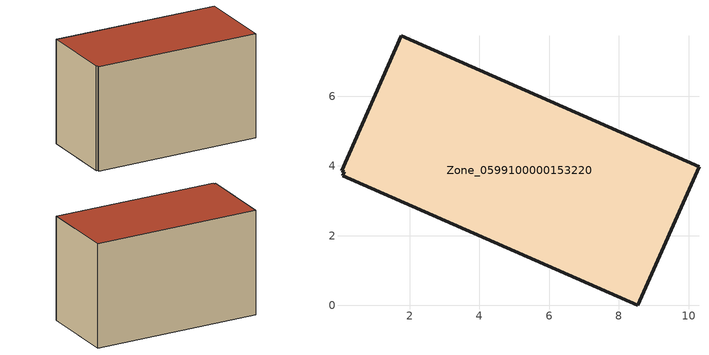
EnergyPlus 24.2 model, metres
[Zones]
Zone_0599100000153220
 floor ground (C_G): 0.04,3.87 1.75,7.74 10.3,3.98 8.55,0 0.08,3.73 0.12,3.83 z0
 wall outside (C_F): 8.55,0 10.3,3.98 1.75,7.74 0.04,3.87 0.12,3.83 0.08,3.73 8.55,0 z0:5.79
 roof outside (C_R): 1.75,7.74 0.04,3.87 0.12,3.83 0.08,3.73 8.55,0 10.3,3.98 z5.79
[BUILDING]
Pand.0599100000153220: North Axis=0; Terrain=City; Loads Convergence Tolerance Value=0.04; Temperature Convergence Tolerance Value=0.4; Solar Distribution=FullExterior; Maximum Number of Warmup Days=25; Minimum Number of Warmup Days=1
[Site:Location]
Rotterdam.The.Hague.AP_ZH_NLD Design_Conditions: Latitude=51.96; Longitude=4.45; Time Zone=1; Elevation=-4.5
[SITE:GROUNDTEMPERATURE:BUILDINGSURFACE]
18, 18, 18, 18, 18, 18, 18, 18, 18, 18, 18, 18
[MATERIAL] Thermal Absorptance=0.9; Solar Absorptance=0.7; Visible Absorptance=0.7
Name | Roughness | Thickness | Conductivity | Density | Specific Heat
G.TC.1946-1964 | MediumSmooth | 0.15 | 1 | 540 | 1210
F.TC.1946-1964 | Rough | 0.3 | 0.857143 | 1920 | 840
R.TC.1946-1964 | MediumRough | 0.2 | 0.235294 | 1500 | 1000
[CONSTRUCTION]
C_G: G.TC.1946-1964
C_F: F.TC.1946-1964
C_R: R.TC.1946-1964
[ZONE]
Zone_0599100000153220: Type=1; Multiplier=1; Ceiling Height=Autocalculate; Volume=Autocalculate; Floor Area=autocalculate; Part of Total Floor Area=Yes
[ZONEINFILTRATION:DESIGNFLOWRATE]
Infil_Zone_0599100000153220: Zone or ZoneList or Space or SpaceList=Zone_0599100000153220; Schedule=AlwaysOn; Design Flow Rate Calculation Method=Flow/Area; Flow Rate per Floor Area=0.003; Constant Term Coefficient=1; Temperature Term Coefficient=0; Velocity Term Coefficient=0; Velocity Squared Term Coefficient=0
[HVACTEMPLATE:ZONE:IDEALLOADSAIRSYSTEM]
Zone_0599100000153220: Maximum Heating Supply Air Temperature=50; Minimum Cooling Supply Air Temperature=13; Maximum Heating Supply Air Humidity Ratio=0.0156; Minimum Cooling Supply Air Humidity Ratio=0.0077; Heating Limit=NoLimit; Cooling Limit=NoLimit; Dehumidification Control Type=ConstantSensibleHeatRatio; Cooling Sensible Heat Ratio=0.7; Dehumidification Setpoint=60; Humidification Control Type=None; Humidification Setpoint=30; Outdoor Air Method=None; Outdoor Air Flow Rate per Person=0.00944; Outdoor Air Flow Rate per Zone Floor Area=0; Outdoor Air Flow Rate per Zone=0; Demand Controlled Ventilation Type=None; Outdoor Air Economizer Type=NoEconomizer; Heat Recovery Type=None; Sensible Heat Recovery Effectiveness=0.7; Latent Heat Recovery Effectiveness=0.65
[ZONECONTROL:THERMOSTAT]
ThermostatControl_Zone_0599100000153220: Zone or ZoneList=Zone_0599100000153220; Control Type Schedule=DualSetpointControlType; Control 1=Thermostat_Zone_0599100000153220; Temperature Difference Between Cutout And Setpoint=0
[THERMOSTATSETPOINT:DUALSETPOINT]
Thermostat_Zone_0599100000153220: Heating Setpoint Temperature Schedule=HeatingSetpoint_Zone_0599100000153220; Cooling Setpoint Temperature Schedule=CoolingSetpoint_Zone_0599100000153220
[SCHEDULE:COMPACT]
HeatingSetpoint_Zone_0599100000153220: Through: 12/31, For: AllDays, Until: 24:00, 21
CoolingSetpoint_Zone_0599100000153220: Through: 12/31, For: AllDays, Until: 24:00, 24
DualSetpointControlType: Through: 12/31, For: AllDays, Until: 24:00, 4
AlwaysOn: Through: 12/31, For: AllDays, Until: 24:00, 1
